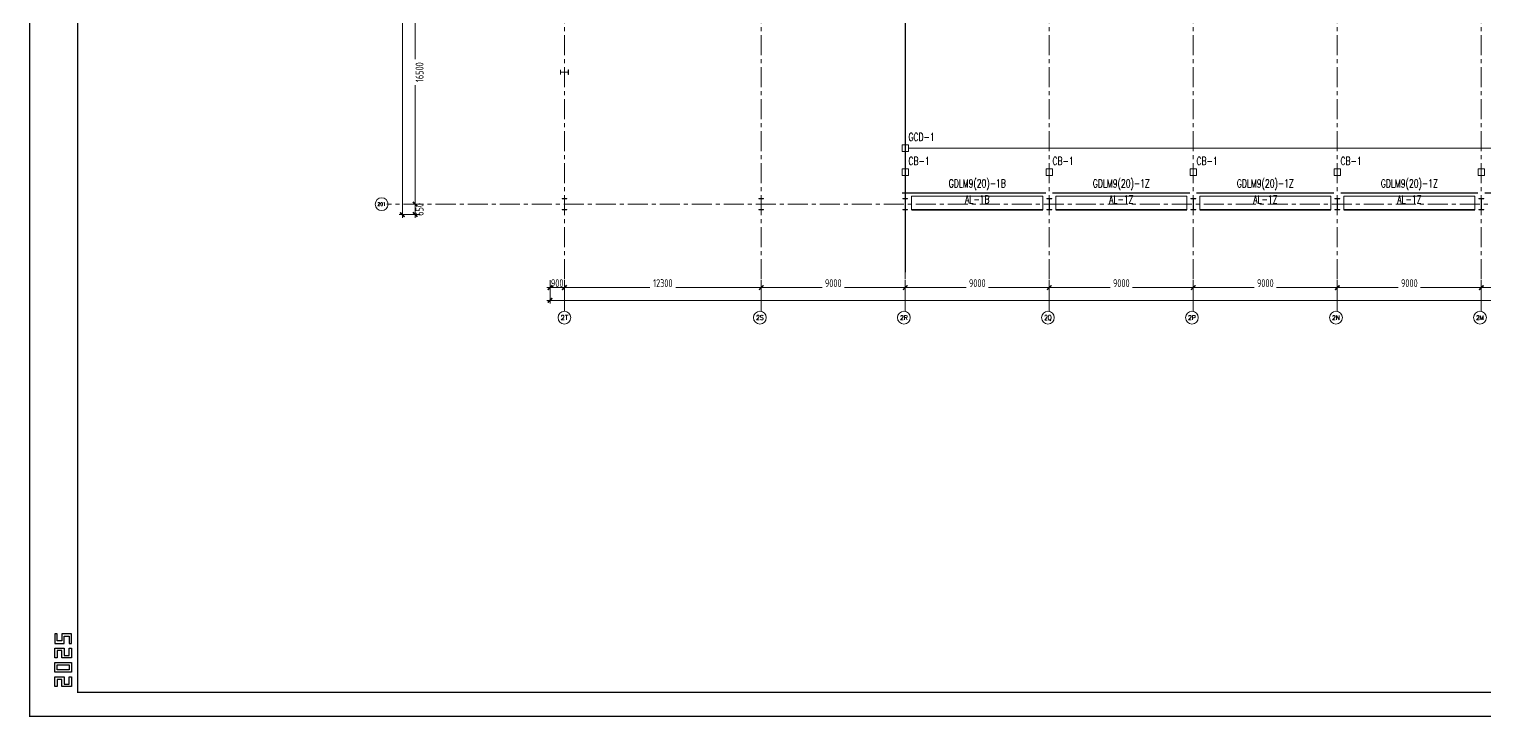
# Model space of a CAD drawing. Extents: x -1201378 to 2367219, y -619313 to 244905.
# Drawn here: x 1226489 to 1317464, y -96140 to -53156 of the extents above; entities that cross this region are included whole.
import ezdxf
from ezdxf.enums import TextEntityAlignment as Align

# ---------------------------------------------------------------- set-up
doc = ezdxf.new("R2010")
doc.units = 0
doc.header["$LTSCALE"] = 1000
doc.linetypes.add('CENTER', pattern=[2, 1.25, -0.25, 0.25, -0.25])
doc.layers.get('0').update_dxf_attribs({"linetype": 'CONTINUOUS'})
doc.layers.get('Defpoints').update_dxf_attribs({"linetype": 'CONTINUOUS'})
doc.layers.add('0-cxFrame', color=155, linetype='CONTINUOUS')
for name, color, linetype, lineweight in [('0-cxText', 131, 'CONTINUOUS', 25), ('S-axis', 111, 'CONTINUOUS', 0), ('S-col', 2, 'CONTINUOUS', 0), ('S-dote', 5, 'CENTER', 0), ('THIN', 7, 'CONTINUOUS', 0), ('吊车梁', 4, 'CONTINUOUS', 0)]:
    doc.layers.add(name, color=color, linetype=linetype, lineweight=lineweight)
doc.styles.add('_TCH_AXIS', font='COMPLEX', dxfattribs={"bigfont": 'GBCBIG'})
doc.styles.add('cx_tuming', font='simhei.ttf')
doc.styles.add('cx_tuqian1', font='')
doc.styles.add('TSSD_Dimension', font='tssdeng.shx', dxfattribs={"width": 0.7, "bigfont": 'hztxt.shx'})
doc.styles.add('TSSD_Rein', font='tj-romans1.shx', dxfattribs={"width": 0.7, "bigfont": 'tj-hztxt.shx'})
doc.styles.add('黑体', font='simhei.ttf', dxfattribs={"width": 0.8})
doc.styles.get('cx_tuqian1').set_extended_font_data('SimSun')
doc.dimstyles.new('TSSD_200_200', dxfattribs={"dimtxt": 500, "dimasz": 200, "dimexe": 200, "dimexo": 500, "dimgap": 200, "dimtad": 1, "dimdec": 0, "dimzin": 0, "dimdsep": 46, "dimtxsty": 'TSSD_Dimension', "dimblk": 'ARCHTICK', "dimcen": 0, "dimdle": 200, "dimclrt": 7, "dimadec": 0, "dimazin": 0, "dimtfac": 1, "dimtdec": 0, "dimtix": 1, "dimtmove": 2, "dimatfit": 3, "dimfxl": 1, "dimtolj": 1, "dimtzin": 0, "dimarcsym": 0})

# ---------------------------------------------------------------- blocks, each defined once
blk = doc.blocks.new('_ArchTick')
at = {"color": 0, "linetype": 'ByBlock', "const_width": 0.5}
blk.add_lwpolyline([(-0.71, -0.71), (0.71, 0.71)], dxfattribs=at)
blk = doc.blocks.new('*D59')
at = {"layer": 'Defpoints', "color": 0, "transparency": 16777216}
for p in [(-248565, -264098), (-249387, -264748), (-248565, -264748)]:
    blk.add_point(p, dxfattribs=at)
at = {"layer": 'S-axis', "color": 0, "lineweight": -2, "transparency": 16777216}
for p, q in [((-249065, -264098), (-249587, -264098)), ((-249387, -263898), (-249387, -264948)), ((-249065, -264748), (-249587, -264748))]:
    blk.add_line(p, q, dxfattribs=at)
at = {"layer": 'S-axis', "color": 0, "lineweight": -2, "transparency": 16777216, "xscale": 200, "yscale": 200, "zscale": 200}
for p, rotation in [((-249387, -264098), 90), ((-249387, -264748), 270)]:
    blk.add_blockref('_ArchTick', p, dxfattribs=dict(at, rotation=rotation))
at = {"layer": 'S-axis', "color": 7, "transparency": 16777216, "insert": (-249112, -264423), "char_height": 500, "attachment_point": 5, "rotation": 90, "style": 'TSSD_Dimension'}
blk.add_mtext('\\A1;650', dxfattribs=at)
blk = doc.blocks.new('*D60')
at = {"layer": 'Defpoints', "color": 0, "transparency": 16777216}
for p in [(-248565, -247598), (-249387, -264098), (-248565, -264098)]:
    blk.add_point(p, dxfattribs=at)
at = {"layer": 'S-axis', "color": 0, "lineweight": -2, "transparency": 16777216}
for p, q in [((-249387, -247398), (-249387, -255042)), ((-249065, -247598), (-249587, -247598)), ((-249387, -264298), (-249387, -256654)), ((-249065, -264098), (-249587, -264098))]:
    blk.add_line(p, q, dxfattribs=at)
at = {"layer": 'S-axis', "color": 0, "lineweight": -2, "transparency": 16777216, "xscale": 200, "yscale": 200, "zscale": 200}
for p, rotation in [((-249387, -247598), 90), ((-249387, -264098), 270)]:
    blk.add_blockref('_ArchTick', p, dxfattribs=dict(at, rotation=rotation))
at = {"layer": 'S-axis', "color": 7, "transparency": 16777216, "insert": (-249112, -255848), "char_height": 500, "attachment_point": 5, "rotation": 90, "style": 'TSSD_Dimension'}
blk.add_mtext('\\A1;16500', dxfattribs=at)
blk = doc.blocks.new('*D66')
at = {"layer": 'Defpoints', "color": 0, "transparency": 16777216}
for p in [(-240958, -268348), (-240058, -268348), (-240058, -269308)]:
    blk.add_point(p, dxfattribs=at)
at = {"layer": 'S-axis', "color": 0, "lineweight": -2, "transparency": 16777216}
for p, q in [((-240958, -268848), (-240958, -269508)), ((-240058, -268848), (-240058, -269508)), ((-241158, -269308), (-239858, -269308))]:
    blk.add_line(p, q, dxfattribs=at)
at = {"layer": 'S-axis', "color": 0, "lineweight": -2, "transparency": 16777216, "xscale": 200, "yscale": 200, "zscale": 200, "rotation": 180}
blk.add_blockref('_ArchTick', (-240958, -269308), dxfattribs=at)
at = {"layer": 'S-axis', "color": 0, "lineweight": -2, "transparency": 16777216, "xscale": 200, "yscale": 200, "zscale": 200}
blk.add_blockref('_ArchTick', (-240058, -269308), dxfattribs=at)
at = {"layer": 'S-axis', "color": 7, "transparency": 16777216, "insert": (-240508, -269033), "char_height": 500, "attachment_point": 5, "style": 'TSSD_Dimension'}
blk.add_mtext('\\A1;900', dxfattribs=at)
blk = doc.blocks.new('*D67')
at = {"layer": 'Defpoints', "color": 0, "transparency": 16777216}
for p in [(-240058, -268348), (-227758, -268348), (-227758, -269308)]:
    blk.add_point(p, dxfattribs=at)
at = {"layer": 'S-axis', "color": 0, "lineweight": -2, "transparency": 16777216}
for p, q in [((-240058, -268848), (-240058, -269508)), ((-227758, -268848), (-227758, -269508)), ((-240258, -269308), (-234714, -269308)), ((-227558, -269308), (-233103, -269308))]:
    blk.add_line(p, q, dxfattribs=at)
at = {"layer": 'S-axis', "color": 0, "lineweight": -2, "transparency": 16777216, "xscale": 200, "yscale": 200, "zscale": 200, "rotation": 180}
blk.add_blockref('_ArchTick', (-240058, -269308), dxfattribs=at)
at = {"layer": 'S-axis', "color": 0, "lineweight": -2, "transparency": 16777216, "xscale": 200, "yscale": 200, "zscale": 200}
blk.add_blockref('_ArchTick', (-227758, -269308), dxfattribs=at)
at = {"layer": 'S-axis', "color": 7, "transparency": 16777216, "insert": (-233908, -269033), "char_height": 500, "attachment_point": 5, "style": 'TSSD_Dimension'}
blk.add_mtext('\\A1;12300', dxfattribs=at)
blk = doc.blocks.new('*D68')
at = {"layer": 'Defpoints', "color": 0, "transparency": 16777216}
for p in [(-227758, -268348), (-218758, -268348), (-218758, -269308)]:
    blk.add_point(p, dxfattribs=at)
at = {"layer": 'S-axis', "color": 0, "lineweight": -2, "transparency": 16777216}
for p, q in [((-227758, -268848), (-227758, -269508)), ((-218758, -268848), (-218758, -269508)), ((-227958, -269308), (-223957, -269308)), ((-218558, -269308), (-222560, -269308))]:
    blk.add_line(p, q, dxfattribs=at)
at = {"layer": 'S-axis', "color": 0, "lineweight": -2, "transparency": 16777216, "xscale": 200, "yscale": 200, "zscale": 200, "rotation": 180}
blk.add_blockref('_ArchTick', (-227758, -269308), dxfattribs=at)
at = {"layer": 'S-axis', "color": 0, "lineweight": -2, "transparency": 16777216, "xscale": 200, "yscale": 200, "zscale": 200}
blk.add_blockref('_ArchTick', (-218758, -269308), dxfattribs=at)
at = {"layer": 'S-axis', "color": 7, "transparency": 16777216, "insert": (-223258, -269033), "char_height": 500, "attachment_point": 5, "style": 'TSSD_Dimension'}
blk.add_mtext('\\A1;9000', dxfattribs=at)
blk = doc.blocks.new('*D69')
at = {"layer": 'Defpoints', "color": 0, "transparency": 16777216}
for p in [(-218758, -268348), (-209758, -268348), (-209758, -269308)]:
    blk.add_point(p, dxfattribs=at)
at = {"layer": 'S-axis', "color": 0, "lineweight": -2, "transparency": 16777216}
for p, q in [((-218758, -268848), (-218758, -269508)), ((-209758, -268848), (-209758, -269508)), ((-218958, -269308), (-214957, -269308)), ((-209558, -269308), (-213560, -269308))]:
    blk.add_line(p, q, dxfattribs=at)
at = {"layer": 'S-axis', "color": 0, "lineweight": -2, "transparency": 16777216, "xscale": 200, "yscale": 200, "zscale": 200, "rotation": 180}
blk.add_blockref('_ArchTick', (-218758, -269308), dxfattribs=at)
at = {"layer": 'S-axis', "color": 0, "lineweight": -2, "transparency": 16777216, "xscale": 200, "yscale": 200, "zscale": 200}
blk.add_blockref('_ArchTick', (-209758, -269308), dxfattribs=at)
at = {"layer": 'S-axis', "color": 7, "transparency": 16777216, "insert": (-214258, -269033), "char_height": 500, "attachment_point": 5, "style": 'TSSD_Dimension'}
blk.add_mtext('\\A1;9000', dxfattribs=at)
blk = doc.blocks.new('*D70')
at = {"layer": 'Defpoints', "color": 0, "transparency": 16777216}
for p in [(-209758, -268348), (-200758, -268348), (-200758, -269308)]:
    blk.add_point(p, dxfattribs=at)
at = {"layer": 'S-axis', "color": 0, "lineweight": -2, "transparency": 16777216}
for p, q in [((-209758, -268848), (-209758, -269508)), ((-200758, -268848), (-200758, -269508)), ((-209958, -269308), (-205957, -269308)), ((-200558, -269308), (-204560, -269308))]:
    blk.add_line(p, q, dxfattribs=at)
at = {"layer": 'S-axis', "color": 0, "lineweight": -2, "transparency": 16777216, "xscale": 200, "yscale": 200, "zscale": 200, "rotation": 180}
blk.add_blockref('_ArchTick', (-209758, -269308), dxfattribs=at)
at = {"layer": 'S-axis', "color": 0, "lineweight": -2, "transparency": 16777216, "xscale": 200, "yscale": 200, "zscale": 200}
blk.add_blockref('_ArchTick', (-200758, -269308), dxfattribs=at)
at = {"layer": 'S-axis', "color": 7, "transparency": 16777216, "insert": (-205258, -269033), "char_height": 500, "attachment_point": 5, "style": 'TSSD_Dimension'}
blk.add_mtext('\\A1;9000', dxfattribs=at)
blk = doc.blocks.new('*D71')
at = {"layer": 'Defpoints', "color": 0, "transparency": 16777216}
for p in [(-200758, -268348), (-191758, -268348), (-191758, -269308)]:
    blk.add_point(p, dxfattribs=at)
at = {"layer": 'S-axis', "color": 0, "lineweight": -2, "transparency": 16777216}
for p, q in [((-200758, -268848), (-200758, -269508)), ((-191758, -268848), (-191758, -269508)), ((-200958, -269308), (-196957, -269308)), ((-191558, -269308), (-195560, -269308))]:
    blk.add_line(p, q, dxfattribs=at)
at = {"layer": 'S-axis', "color": 0, "lineweight": -2, "transparency": 16777216, "xscale": 200, "yscale": 200, "zscale": 200, "rotation": 180}
blk.add_blockref('_ArchTick', (-200758, -269308), dxfattribs=at)
at = {"layer": 'S-axis', "color": 0, "lineweight": -2, "transparency": 16777216, "xscale": 200, "yscale": 200, "zscale": 200}
blk.add_blockref('_ArchTick', (-191758, -269308), dxfattribs=at)
at = {"layer": 'S-axis', "color": 7, "transparency": 16777216, "insert": (-196258, -269033), "char_height": 500, "attachment_point": 5, "style": 'TSSD_Dimension'}
blk.add_mtext('\\A1;9000', dxfattribs=at)
blk = doc.blocks.new('*D72')
at = {"layer": 'Defpoints', "color": 0, "transparency": 16777216}
for p in [(-191758, -268348), (-182758, -268348), (-182758, -269308)]:
    blk.add_point(p, dxfattribs=at)
at = {"layer": 'S-axis', "color": 0, "lineweight": -2, "transparency": 16777216}
for p, q in [((-191758, -268848), (-191758, -269508)), ((-182758, -268848), (-182758, -269508)), ((-191958, -269308), (-187957, -269308)), ((-182558, -269308), (-186560, -269308))]:
    blk.add_line(p, q, dxfattribs=at)
at = {"layer": 'S-axis', "color": 0, "lineweight": -2, "transparency": 16777216, "xscale": 200, "yscale": 200, "zscale": 200, "rotation": 180}
blk.add_blockref('_ArchTick', (-191758, -269308), dxfattribs=at)
at = {"layer": 'S-axis', "color": 0, "lineweight": -2, "transparency": 16777216, "xscale": 200, "yscale": 200, "zscale": 200}
blk.add_blockref('_ArchTick', (-182758, -269308), dxfattribs=at)
at = {"layer": 'S-axis', "color": 7, "transparency": 16777216, "insert": (-187258, -269033), "char_height": 500, "attachment_point": 5, "style": 'TSSD_Dimension'}
blk.add_mtext('\\A1;9000', dxfattribs=at)
blk = doc.blocks.new('*D73')
at = {"layer": 'Defpoints', "color": 0, "transparency": 16777216}
for p in [(-182758, -268348), (-173758, -268348), (-173758, -269308)]:
    blk.add_point(p, dxfattribs=at)
at = {"layer": 'S-axis', "color": 0, "lineweight": -2, "transparency": 16777216}
for p, q in [((-182758, -268848), (-182758, -269508)), ((-173758, -268848), (-173758, -269508)), ((-182958, -269308), (-178957, -269308)), ((-173558, -269308), (-177560, -269308))]:
    blk.add_line(p, q, dxfattribs=at)
at = {"layer": 'S-axis', "color": 0, "lineweight": -2, "transparency": 16777216, "xscale": 200, "yscale": 200, "zscale": 200, "rotation": 180}
blk.add_blockref('_ArchTick', (-182758, -269308), dxfattribs=at)
at = {"layer": 'S-axis', "color": 0, "lineweight": -2, "transparency": 16777216, "xscale": 200, "yscale": 200, "zscale": 200}
blk.add_blockref('_ArchTick', (-173758, -269308), dxfattribs=at)
at = {"layer": 'S-axis', "color": 7, "transparency": 16777216, "insert": (-178258, -269033), "char_height": 500, "attachment_point": 5, "style": 'TSSD_Dimension'}
blk.add_mtext('\\A1;9000', dxfattribs=at)
blk = doc.blocks.new('*D92')
at = {"layer": 'Defpoints', "color": 0, "transparency": 16777216}
for p in [(-240958, -268448), (-82958, -268448), (-82958, -270108)]:
    blk.add_point(p, dxfattribs=at)
at = {"layer": 'S-axis', "color": 0, "lineweight": -2, "transparency": 16777216}
for p, q in [((-240958, -268948), (-240958, -270308)), ((-82958, -268948), (-82958, -270308)), ((-241158, -270108), (-162899, -270108)), ((-82758, -270108), (-161018, -270108))]:
    blk.add_line(p, q, dxfattribs=at)
at = {"layer": 'S-axis', "color": 0, "lineweight": -2, "transparency": 16777216, "xscale": 200, "yscale": 200, "zscale": 200, "rotation": 180}
blk.add_blockref('_ArchTick', (-240958, -270108), dxfattribs=at)
at = {"layer": 'S-axis', "color": 0, "lineweight": -2, "transparency": 16777216, "xscale": 200, "yscale": 200, "zscale": 200}
blk.add_blockref('_ArchTick', (-82958, -270108), dxfattribs=at)
at = {"layer": 'S-axis', "color": 7, "transparency": 16777216, "insert": (-161958, -269833), "char_height": 500, "attachment_point": 5, "style": 'TSSD_Dimension'}
blk.add_mtext('\\A1;158000', dxfattribs=at)
blk = doc.blocks.new('*D114')
at = {"layer": 'Defpoints', "color": 0, "transparency": 16777216}
for p in [(-248665, -180948), (-250187, -264748), (-248665, -264748)]:
    blk.add_point(p, dxfattribs=at)
at = {"layer": 'S-axis', "color": 0, "lineweight": -2, "transparency": 16777216}
for p, q in [((-249165, -180948), (-250387, -180948)), ((-250187, -180748), (-250187, -222015)), ((-250187, -264948), (-250187, -223681)), ((-249165, -264748), (-250387, -264748))]:
    blk.add_line(p, q, dxfattribs=at)
at = {"layer": 'S-axis', "color": 0, "lineweight": -2, "transparency": 16777216, "xscale": 200, "yscale": 200, "zscale": 200}
for p, rotation in [((-250187, -180948), 90), ((-250187, -264748), 270)]:
    blk.add_blockref('_ArchTick', p, dxfattribs=dict(at, rotation=rotation))
at = {"layer": 'S-axis', "color": 7, "transparency": 16777216, "insert": (-249912, -222848), "char_height": 500, "attachment_point": 5, "rotation": 90, "style": 'TSSD_Dimension'}
blk.add_mtext('\\A1;83800', dxfattribs=at)
blk = doc.blocks.new('nt66')
at = {"layer": 'S-col'}
blk.add_lwpolyline([(-195790, 766820), (-195490, 766820), (-195490, 766808), (-195636, 766808), (-195636, 766132), (-195490, 766132), (-195490, 766120), (-195790, 766120), (-195790, 766132), (-195644, 766132), (-195644, 766808), (-195790, 766808)], close=True, dxfattribs=at)
blk = doc.blocks.new('33333')
for p in [(-89514, -126400), (-77214, -126400), (-68214, -126400), (-59214, -126400), (-50214, -126400), (-41214, -126400), (-32214, -126400)]:
    blk.add_blockref('nt66', p)
blk = doc.blocks.new('TK22.A0 L(Dragon)')
at = {"layer": '0-cxFrame', "color": 7, "const_width": 0.5}
blk.add_lwpolyline([(0, 0), (-1486, 0), (-1486, 841), (0, 841)], close=True, dxfattribs=at)
at = {"layer": '0-cxFrame', "const_width": 0.5}
blk.add_lwpolyline([(-80, 10), (-1466, 10), (-1466, 831), (-80, 831)], close=True, dxfattribs=at)
at = {"layer": 'Defpoints', "color": 2}
for points in [[(-1474.6, 34.37), (-1475.6, 34.37), (-1475.6, 30.37), (-1471.6, 30.37), (-1471.6, 33.37), (-1469.6, 33.37), (-1469.6, 30.37), (-1468.6, 30.37), (-1468.6, 34.37), (-1472.6, 34.37), (-1472.6, 31.37), (-1474.6, 31.37), (-1474.6, 34.37)], [(-1474.6, 24.37), (-1475.6, 24.37), (-1475.6, 28.37), (-1471.6, 28.37), (-1471.6, 25.37), (-1469.6, 25.37), (-1469.6, 28.37), (-1468.6, 28.37), (-1468.6, 24.37), (-1472.6, 24.37), (-1472.6, 27.37), (-1474.6, 27.37), (-1474.6, 24.37)], [(-1474.6, 12.37), (-1475.6, 12.37), (-1475.6, 16.37), (-1471.6, 16.37), (-1471.6, 13.37), (-1469.6, 13.37), (-1469.6, 16.37), (-1468.6, 16.37), (-1468.6, 12.37), (-1472.6, 12.37), (-1472.6, 15.37), (-1474.6, 15.37), (-1474.6, 12.37)]]:
    blk.add_lwpolyline(points, dxfattribs=at)
for points in [[(-1475.6, 18.37), (-1475.6, 22.37), (-1468.6, 22.37), (-1468.6, 18.37)], [(-1474.6, 19.37), (-1474.6, 21.37), (-1469.6, 21.37), (-1469.6, 19.37)]]:
    blk.add_lwpolyline(points, close=True, dxfattribs=at)
at = {"style": '黑体', "flags": 4}
blk.add_attdef('图幅', text='', height=3.3, dxfattribs=at).set_placement((-40, 3), align=Align.RIGHT)
at = {"layer": '0-cxText', "flags": 4}
for tag, height, style, p in [('建设单位', 3.5, 'cx_tuming', (-45, 240)), ('项目名称', 3.5, 'cx_tuming', (-45, 210)), ('子项名称', 3.5, 'cx_tuming', (-45, 180)), ('工程编号', 3.3, 'cx_tuqian1', (-35, 165)), ('图名1', 3.5, 'cx_tuming', (-45, 87)), ('图名2', 3.5, 'cx_tuming', (-45, 79)), ('图名3', 3.5, 'cx_tuming', (-45, 71)), ('出图日期', 3.3, 'cx_tuqian1', (-39, 60)), ('专业', 3.3, 'cx_tuqian1', (-55, 52)), ('图号', 3.3, 'cx_tuqian1', (-55, 44)), ('版次', 3.3, 'cx_tuqian1', (-20, 44))]:
    blk.add_attdef(tag, text='', height=height, dxfattribs=dict(at, style=style)).set_placement(p, align=Align.MIDDLE)
at = {"layer": 'Defpoints', "color": 6, "flags": 4}
for tag, height, style, p in [('tufu', 3.3, '黑体', (-12, 12)), ('dwfname', 4, 'cx_tuqian1', (-80, 3))]:
    blk.add_attdef(tag, text='', height=height, dxfattribs=dict(at, style=style)).set_placement(p, align=Align.RIGHT)
blk = doc.blocks.new('2#轴网')
at = {"layer": 'S-axis'}
for centre in [(-251479.7, -264097), (-240058.5, -271187), (-227843.4, -271187), (-218843.4, -271187), (-209843.4, -271187), (-200843.4, -271187), (-191843.4, -271187), (-182843.4, -271187)]:
    blk.add_circle(centre, 400, dxfattribs=at)
at = {"layer": 'S-dote'}
for p, q in [((-240058.5, -270787), (-240058.5, -175198.2)), ((-227758.5, -270787), (-227758.5, -175298.2)), ((-218758.5, -270787), (-218758.5, -175298.2)), ((-209758.5, -270787), (-209758.5, -175298.2)), ((-200758.5, -270787), (-200758.5, -175298.2)), ((-191758.5, -270787), (-191758.5, -175298.2)), ((-182758.5, -270787), (-182758.5, -175298.2)), ((-74854.3, -264098.2), (-251154.3, -264098.2))]:
    blk.add_line(p, q, dxfattribs=at)
at = {"layer": 'S-axis', "style": '_TCH_AXIS'}
for s, height, p, p2 in [('201', 220.59, (-251737, -264207.3), (-251222.3, -264207.3)), ('2T', 288.12, (-240298.6, -271331.1), (-239818.4, -271331.1)), ('2S', 294.28, (-228081.6, -271334.2), (-227605.1, -271334.2)), ('2R', 270.86, (-219088.4, -271322.5), (-218598.3, -271322.5)), ('2P', 276.42, (-201086.9, -271325.3), (-200599.9, -271325.3)), ('2N', 265.5, (-192089.9, -271319.8), (-191596.8, -271319.8)), ('2M', 255.29, (-183092.6, -271314.7), (-182594.2, -271314.7))]:
    blk.add_text(s, height=height, dxfattribs=at).set_placement(p, p2, align=Align.FIT)
at = {"layer": 'S-axis', "style": '_TCH_AXIS', "width": 0.807692}
blk.add_text('2Q', height=327.87, dxfattribs=at).set_placement((-210070.4, -271351), (-209616.4, -271351), align=Align.FIT)
at = {"layer": 'S-axis'}
for base, p1, p2, angle, picture, middle in [((-250186.9, -264748.2), (-248664.7, -180948.2), (-248664.7, -264748.2), 270, '*D114', (-249911.9, -222848.2)), ((-249386.9, -264098.2), (-248564.7, -247598.2), (-248564.7, -264098.2), 270, '*D60', (-249111.9, -255848.2)), ((-249386.9, -264748.2), (-248564.7, -264098.2), (-248564.7, -264748.2), 270, '*D59', (-249111.9, -264423.2)), ((-240058.5, -269308.2), (-240958.5, -268348.2), (-240058.5, -268348.2), 0, '*D66', (-240508.5, -269033.2)), ((-227758.5, -269308.2), (-240058.5, -268348.2), (-227758.5, -268348.2), 0, '*D67', (-233908.5, -269033.2)), ((-218758.5, -269308.2), (-227758.5, -268348.2), (-218758.5, -268348.2), 0, '*D68', (-223258.5, -269033.2)), ((-209758.5, -269308.2), (-218758.5, -268348.2), (-209758.5, -268348.2), 0, '*D69', (-214258.5, -269033.2)), ((-200758.5, -269308.2), (-209758.5, -268348.2), (-200758.5, -268348.2), 0, '*D70', (-205258.5, -269033.2)), ((-191758.5, -269308.2), (-200758.5, -268348.2), (-191758.5, -268348.2), 0, '*D71', (-196258.5, -269033.2)), ((-182758.5, -269308.2), (-191758.5, -268348.2), (-182758.5, -268348.2), 0, '*D72', (-187258.5, -269033.2)), ((-173758.5, -269308.2), (-182758.5, -268348.2), (-173758.5, -268348.2), 0, '*D73', (-178258.5, -269033.2)), ((-82958.5, -270108.2), (-240958.5, -268448.2), (-82958.5, -268448.2), 0, '*D92', (-161958.5, -269833.2))]:
    dim = blk.add_linear_dim(base=base, p1=p1, p2=p2, angle=angle, dimstyle='TSSD_200_200', dxfattribs=at)
    dim.commit()
    dim.dimension.update_dxf_attribs({"geometry": picture, "text_midpoint": middle, "dimtype": 161})

msp = doc.modelspace()

# ---------------------------------------------------------------- linework, layer by layer
at = {"layer": 'Defpoints'}
msp.add_line((1281241.5, 19989.9), (1281241.5, -68348.2), dxfattribs=at)
at = {"layer": 'S-col'}
msp.add_lwpolyline([(1260191.5, -55998.2), (1260191.5, -55698.2), (1260179.5, -55698.2), (1260179.5, -55844.2), (1259703.5, -55844.2), (1259703.5, -55698.2), (1259691.5, -55698.2), (1259691.5, -55998.2), (1259703.5, -55998.2), (1259703.5, -55852.2), (1260179.5, -55852.2), (1260179.5, -55998.2)], close=True, dxfattribs=at)
at = {"layer": '吊车梁'}
for points in [[(1281041.5, -60798.2), (1281441.5, -60798.2), (1281441.5, -60398.2), (1281041.5, -60398.2)], [(1281041.5, -62298.2), (1281441.5, -62298.2), (1281441.5, -61898.2), (1281041.5, -61898.2)], [(1290041.5, -62298.2), (1290441.5, -62298.2), (1290441.5, -61898.2), (1290041.5, -61898.2)], [(1299041.5, -62298.2), (1299441.5, -62298.2), (1299441.5, -61898.2), (1299041.5, -61898.2)], [(1308041.5, -62298.2), (1308441.5, -62298.2), (1308441.5, -61898.2), (1308041.5, -61898.2)], [(1317041.5, -62298.2), (1317441.5, -62298.2), (1317441.5, -61898.2), (1317041.5, -61898.2)], [(1281641.5, -64448.2), (1289841.5, -64448.2), (1289841.5, -63598.2), (1281641.5, -63598.2)], [(1298841.5, -64448.2), (1290641.5, -64448.2), (1290641.5, -63598.2), (1298841.5, -63598.2)], [(1307841.5, -64448.2), (1299641.5, -64448.2), (1299641.5, -63598.2), (1307841.5, -63598.2)], [(1316841.5, -64448.2), (1308641.5, -64448.2), (1308641.5, -63598.2), (1316841.5, -63598.2)]]:
    msp.add_lwpolyline(points, close=True, dxfattribs=at)
at = {"layer": '吊车梁', "color": 6, "const_width": 50}
msp.add_lwpolyline([(1281441.5, -60598.2), (1416041.5, -60598.2)], dxfattribs=at)
at = {"layer": '吊车梁', "const_width": 100}
for points in [[(1281041.5, -63398.2), (1290041.5, -63398.2)], [(1299041.5, -63398.2), (1290441.5, -63398.2)], [(1308041.5, -63398.2), (1299441.5, -63398.2)], [(1317041.5, -63398.2), (1308441.5, -63398.2)], [(1326041.5, -63398.2), (1317441.5, -63398.2)], [(1281641.5, -64448.2), (1289841.5, -64448.2)], [(1298841.5, -64448.2), (1290641.5, -64448.2)], [(1307841.5, -64448.2), (1299641.5, -64448.2)], [(1316841.5, -64448.2), (1308641.5, -64448.2)]]:
    msp.add_lwpolyline(points, dxfattribs=at)

# ---------------------------------------------------------------- block references
at = {"layer": '0-cxFrame', "xscale": 150, "yscale": 150, "zscale": 150}
msp.add_blockref('TK22.A0 L(Dragon)', (1449426.9, -96102.2), dxfattribs=at)
at = {"layer": 'S-axis'}
msp.add_blockref('2#轴网', (1500000, 200000), dxfattribs=at)
at = {"layer": 'S-col'}
msp.add_blockref('33333', (1545095.7, -704168.2), dxfattribs=at)

# ---------------------------------------------------------------- texts
at = {"layer": 'THIN', "style": 'TSSD_Rein', "width": 0.7}
for s, p in [('GCD-1', (1281441.5, -60298.2)), ('CB-1', (1281441.5, -61798.2)), ('CB-1', (1290441.5, -61798.2)), ('CB-1', (1299441.5, -61798.2)), ('CB-1', (1308441.5, -61798.2))]:
    msp.add_text(s, height=500, dxfattribs=at).set_placement(p, align=Align.BOTTOM_LEFT)
for s, p in [('GDLM9(20)-1B', (1285741.5, -63198.2)), ('GDLM9(20)-1Z', (1294741.5, -63198.2)), ('GDLM9(20)-1Z', (1303741.5, -63198.2)), ('GDLM9(20)-1Z', (1312741.5, -63198.2)), ('AL-1B', (1285741.5, -64194.4)), ('AL-1Z', (1294741.5, -64194.4)), ('AL-1Z', (1303741.5, -64194.4)), ('AL-1Z', (1312741.5, -64194.4))]:
    msp.add_text(s, height=500, dxfattribs=at).set_placement(p, align=Align.BOTTOM_CENTER)

doc.saveas('drawing.dxf')
